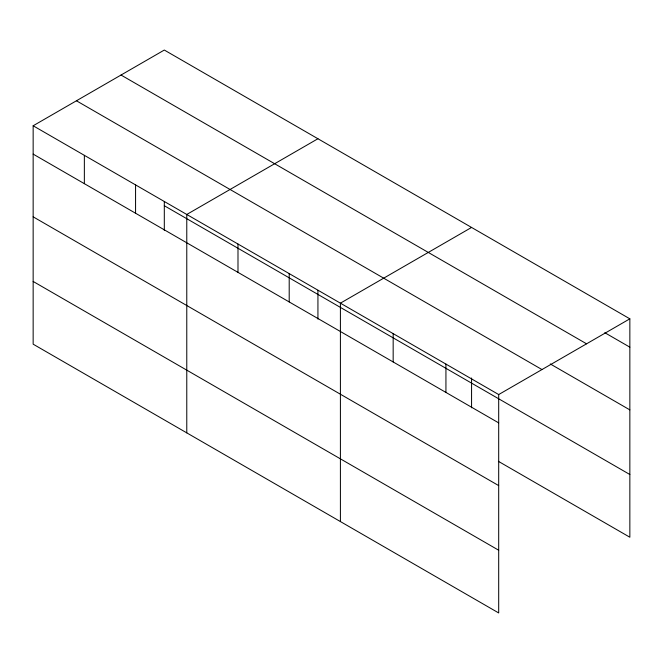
<?xml version="1.0" encoding="UTF-8"?>
<svg xmlns="http://www.w3.org/2000/svg" width="663" height="663" viewBox="0 0 663 663"><rect width="100%" height="100%" fill="white"/><g stroke="black" fill="none" stroke-linecap="round" stroke-linejoin="round"><path stroke-width="0.99" d="M498.394 461.332L629.85 537.229L629.85 318.828L164.308 50.048L33.15 125.771L33.15 344.172L498.692 612.952L498.692 394.551L33.15 125.771M317.933 138.741L186.775 214.464L186.775 432.873M471.567 227.442L340.409 303.165L340.409 521.566M498.692 394.551L629.85 318.828M604.813 332.71L629.85 347.163M121.022 75.035L586.564 343.815M550.257 363.937L629.85 409.883M76.436 100.784L541.978 369.556M164.308 205.729L629.85 474.509M33.15 154.106L498.692 422.886M33.15 216.826L498.692 485.606M33.15 281.452L498.692 550.232M471.567 377.993L471.567 407.803M445.934 364.086L445.934 392.421M393.167 333.622L393.167 361.965M317.933 290.319L317.933 319.102M289.201 273.595L289.201 301.938M237.992 244.034L237.992 272.369M164.308 201.627L164.308 230.409M135.567 184.902L135.567 213.237M84.358 155.333L84.358 183.668"/></g></svg>
